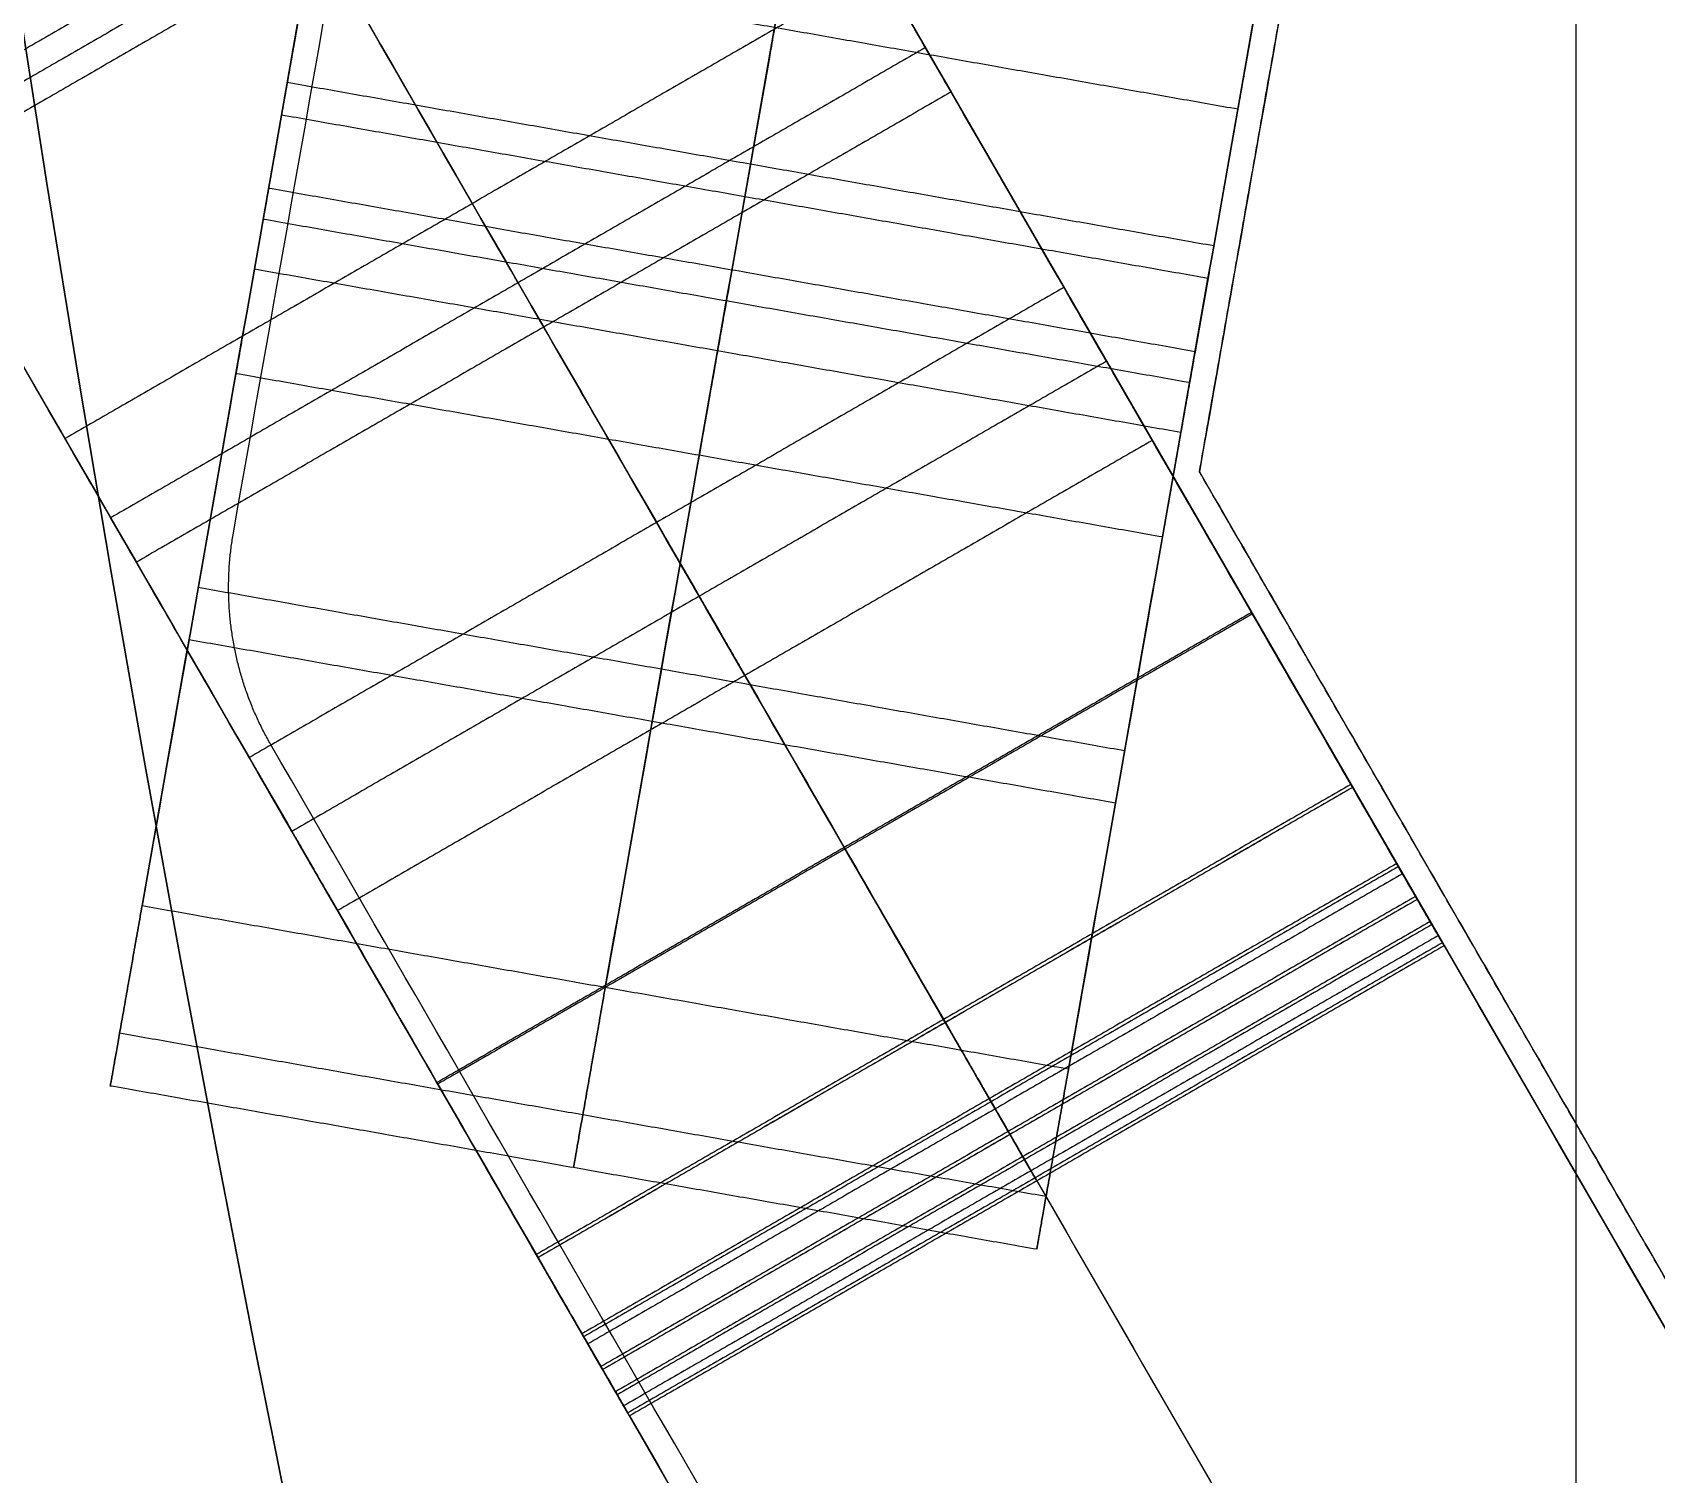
# Model space of a CAD drawing. Header units: millimetres. Extents: x -610 to 610, y -610 to 610.
# Drawn here: x -594.26 to -563.19, y -120.04 to -92.44 of the extents above; entities that cross this region are included whole.
import ezdxf

# ---------------------------------------------------------------- set-up
doc = ezdxf.new("R2010")
doc.units = ezdxf.units.MM
doc.layers.add('base', color=7, linetype='Continuous', true_color=0xffecbc)

msp = doc.modelspace()

# ---------------------------------------------------------------- linework, layer by layer
at = {"layer": 'base'}
for p, q in [((-586.122, -77.238, 122.966), (-384.992, -425.606, 122.966)), ((-601.711, -86.238, 122.966), (-400.58, -434.606, 122.966))]:
    msp.add_line(p, q, dxfattribs=at)
at = {"layer": 'base', "extrusion": (0, 0, -1)}
for centre, radius in [((0, 0, 3.534), 610), ((0, 0, 4.534), 610), ((0, 0, -2.476), 607.51), ((0, 0, 10.545), 607.51), ((0, 0, -4.966), 601.5), ((0, 0, 13.034), 601.5)]:
    msp.add_circle(centre, radius, dxfattribs=at)
at = {"layer": 'base'}
for centre, radius in [((0, 0, 249.466), 610), ((0, 0, 250.466), 610), ((0, 0, 243.455), 607.51), ((0, 0, 256.476), 607.51), ((0, 0, 240.966), 601.5), ((0, 0, 258.966), 601.5)]:
    msp.add_circle(centre, radius, dxfattribs=at)
for points, weights, degree, knots in [([(-495.198, -356.201, -4.034), (-851.399, 138.996, -4.034), (-356.201, 495.198, -4.034), (138.996, 851.399, -4.034), (495.198, 356.201, -4.034), (851.399, -138.996, -4.034), (356.201, -495.198, -4.034), (-138.996, -851.399, -4.034), (-495.198, -356.201, -4.034)], [1, 0.707106781187, 1, 0.707106781187, 1, 0.707106781187, 1, 0.707106781187, 1], 2, [0, 0, 0, 958.185759, 958.185759, 1916.371519, 1916.371519, 2874.557278, 2874.557278, 3832.743037, 3832.743037, 3832.743037]), ([(-610, 0, 249.966), (-610, -610, 249.966), (0, -610, 249.966), (610, -610, 249.966), (610, 0, 249.966), (610, 610, 249.966), (0, 610, 249.966), (-610, 610, 249.966), (-610, 0, 249.966)], [1, 0.707106781187, 1, 0.707106781187, 1, 0.707106781187, 1, 0.707106781187, 1], 2, [0, 0, 0, 958.185759, 958.185759, 1916.371519, 1916.371519, 2874.557278, 2874.557278, 3832.743037, 3832.743037, 3832.743037]), ([(-568.048, -108.542, 149.611), (-571.092, -103.271, 146.097), (-574.135, -98.001, 142.583), (-577.178, -92.73, 139.069), (-577.445, -92.266, 138.76), (-577.744, -91.749, 138.6), (-578.053, -91.214, 138.6)], [1, 1, 1, 1, 0.977285323406, 0.977285323406, 1], 3, [535.351858, 535.351858, 535.351858, 535.351858, 536.327407, 536.327407, 536.327407, 538.159945, 538.159945, 538.159945, 538.159945]), ([(-575.843, -113.042, 149.611), (-578.886, -107.771, 146.097), (-581.929, -102.501, 142.583), (-584.972, -97.23, 139.069), (-585.24, -96.766, 138.76), (-585.538, -96.249, 138.6), (-585.847, -95.714, 138.6)], [1, 1, 1, 1, 0.977285323406, 0.977285323406, 1], 3, [535.351858, 535.351858, 535.351858, 535.351858, 536.327407, 536.327407, 536.327407, 538.159945, 538.159945, 538.159945, 538.159945]), ([(-573.713, -98.732, 182.531), (-574.426, -97.496, 181.708), (-574.741, -96.95, 180.186), (-574.528, -97.319, 178.594), (-574.315, -97.689, 177.003), (-573.661, -98.82, 176), (-572.838, -100.247, 176)], [1, 0.862235011219, 0.862235011219, 1, 0.862235011219, 0.862235011219, 1], 3, [470.412058, 470.412058, 470.412058, 470.412058, 474.993556, 474.993556, 474.993556, 479.575055, 479.575055, 479.575055, 479.575055]), ([(-573.713, -98.732, 162.531), (-574.426, -97.496, 161.708), (-574.741, -96.95, 160.186), (-574.528, -97.319, 158.594), (-574.315, -97.689, 157.003), (-573.661, -98.82, 156), (-572.838, -100.247, 156)], [1, 0.862235011219, 0.862235011219, 1, 0.862235011219, 0.862235011219, 1], 3, [509.689284, 509.689284, 509.689284, 509.689284, 514.270783, 514.270783, 514.270783, 518.852281, 518.852281, 518.852281, 518.852281]), ([(-583.637, -117.542, 149.611), (-586.68, -112.271, 146.097), (-589.723, -107.001, 142.583), (-592.766, -101.73, 139.069), (-593.034, -101.266, 138.76), (-593.332, -100.749, 138.6), (-593.641, -100.214, 138.6)], [1, 1, 1, 1, 0.977285323406, 0.977285323406, 1], 3, [535.351858, 535.351858, 535.351858, 535.351858, 536.327407, 536.327407, 536.327407, 538.159945, 538.159945, 538.159945, 538.159945]), ([(-581.507, -103.232, 182.531), (-582.22, -101.996, 181.708), (-582.535, -101.45, 180.186), (-582.322, -101.819, 178.594), (-582.109, -102.189, 177.003), (-581.456, -103.32, 176), (-580.632, -104.747, 176)], [1, 0.862235011219, 0.862235011219, 1, 0.862235011219, 0.862235011219, 1], 3, [470.412058, 470.412058, 470.412058, 470.412058, 474.993556, 474.993556, 474.993556, 479.575055, 479.575055, 479.575055, 479.575055]), ([(-581.507, -103.232, 162.531), (-582.22, -101.996, 161.708), (-582.535, -101.45, 160.186), (-582.322, -101.819, 158.594), (-582.109, -102.189, 157.003), (-581.456, -103.32, 156), (-580.632, -104.747, 156)], [1, 0.862235011219, 0.862235011219, 1, 0.862235011219, 0.862235011219, 1], 3, [509.689284, 509.689284, 509.689284, 509.689284, 514.270783, 514.270783, 514.270783, 518.852281, 518.852281, 518.852281, 518.852281]), ([(-589.301, -107.732, 182.531), (-590.014, -106.496, 181.708), (-590.33, -105.95, 180.186), (-590.117, -106.319, 178.594), (-589.903, -106.689, 177.003), (-589.25, -107.82, 176), (-588.426, -109.247, 176)], [1, 0.862235011219, 0.862235011219, 1, 0.862235011219, 0.862235011219, 1], 3, [470.412058, 470.412058, 470.412058, 470.412058, 474.993556, 474.993556, 474.993556, 479.575055, 479.575055, 479.575055, 479.575055]), ([(-589.301, -107.732, 162.531), (-590.014, -106.496, 161.708), (-590.33, -105.95, 160.186), (-590.117, -106.319, 158.594), (-589.903, -106.689, 157.003), (-589.25, -107.82, 156), (-588.426, -109.247, 156)], [1, 0.862235011219, 0.862235011219, 1, 0.862235011219, 0.862235011219, 1], 3, [509.689284, 509.689284, 509.689284, 509.689284, 514.270783, 514.270783, 514.270783, 518.852281, 518.852281, 518.852281, 518.852281]), ([(-569.036, -106.832, 156), (-568.24, -108.21, 156), (-567.599, -109.32, 155.055), (-567.364, -109.727, 153.534), (-567.129, -110.135, 152.013), (-567.391, -109.681, 150.51), (-568.048, -108.542, 149.611)], [1, 0.869863568853, 0.869863568853, 1, 0.869863568853, 0.869863568853, 1], 3, [526.455337, 526.455337, 526.455337, 526.455337, 530.903598, 530.903598, 530.903598, 535.351858, 535.351858, 535.351858, 535.351858]), ([(-576.83, -111.332, 156), (-576.034, -112.71, 156), (-575.394, -113.82, 155.055), (-575.158, -114.227, 153.534), (-574.923, -114.635, 152.013), (-575.186, -114.181, 150.51), (-575.843, -113.042, 149.611)], [1, 0.869863568853, 0.869863568853, 1, 0.869863568853, 0.869863568853, 1], 3, [526.455337, 526.455337, 526.455337, 526.455337, 530.903598, 530.903598, 530.903598, 535.351858, 535.351858, 535.351858, 535.351858]), ([(-584.625, -115.832, 156), (-583.829, -117.21, 156), (-583.188, -118.32, 155.055), (-582.953, -118.727, 153.534), (-582.718, -119.135, 152.013), (-582.98, -118.681, 150.51), (-583.637, -117.542, 149.611)], [1, 0.869863568853, 0.869863568853, 1, 0.869863568853, 0.869863568853, 1], 3, [526.455337, 526.455337, 526.455337, 526.455337, 530.903598, 530.903598, 530.903598, 535.351858, 535.351858, 535.351858, 535.351858])]:
    msp.add_rational_spline(points, weights, degree=degree, knots=knots, dxfattribs=at)
for points, degree in [([(-590.42, -102.023, 4.966), (-555.169, 97.891, 4.966), (-519.919, 297.806, 4.966)], 2), ([(-590.42, -102.023, 0.966), (-555.169, 97.891, 0.966), (-519.919, 297.806, 0.966)], 2), ([(-590.42, -102.023, 2.966), (-555.169, 97.891, 2.966), (-519.919, 297.806, 2.966)], 2), ([(-502.951, 290.379, 4.966), (-537.443, 94.766, 4.966), (-571.935, -100.847, 4.966)], 2), ([(-502.951, 290.379, 0.966), (-537.443, 94.766, 0.966), (-571.935, -100.847, 0.966)], 2), ([(-502.951, 290.379, 2.966), (-537.443, 94.766, 2.966), (-571.935, -100.847, 2.966)], 2), ([(-564.734, 202.998, 244.966), (-564.734, 0, 244.966), (-564.734, -202.998, 244.966)], 2), ([(-564.734, 202.998, 240.966), (-564.734, 0, 240.966), (-564.734, -202.998, 240.966)], 2), ([(-564.734, 202.998, 242.966), (-564.734, 0, 242.966), (-564.734, -202.998, 242.966)], 2), ([(-592.167, -109.158, 22.966), (-590.388, -99.068, 22.966), (-588.609, -88.977, 22.966), (-586.829, -78.887, 22.966)], 3), ([(-586.829, -78.887, 45.566), (-588.609, -88.977, 45.566), (-590.388, -99.068, 45.566), (-592.167, -109.158, 45.566)], 3), ([(-592.167, -109.158, 67.366), (-590.388, -99.068, 67.366), (-588.609, -88.977, 67.366), (-586.829, -78.887, 67.366)], 3), ([(-586.829, -78.887, 89.966), (-588.609, -88.977, 89.966), (-590.388, -99.068, 89.966), (-592.167, -109.158, 89.966)], 3), ([(-592.167, -109.158, 111.766), (-590.388, -99.068, 111.766), (-588.609, -88.977, 111.766), (-586.829, -78.887, 111.766)], 3), ([(-592.167, -109.158, 218.566), (-590.388, -99.068, 218.566), (-588.609, -88.977, 218.566), (-586.829, -78.887, 218.566)], 3), ([(-571.935, -100.847, 230.966), (-570.018, -89.979, 230.966), (-568.102, -79.11, 230.966)], 2), ([(-571.935, -100.847, 212.966), (-570.018, -89.979, 212.966), (-568.102, -79.11, 212.966)], 2), ([(-571.935, -100.847, 221.966), (-570.018, -89.979, 221.966), (-568.102, -79.11, 221.966)], 2), ([(-584.372, -80.269, 218.966), (-579.249, -89.143, 218.966), (-574.126, -98.016, 218.966), (-569.003, -106.89, 218.966)], 3), ([(-584.372, -80.269, 112.166), (-579.249, -89.142, 112.166), (-574.126, -98.016, 112.166), (-569.003, -106.889, 112.166)], 3), ([(-569.003, -106.889, 89.566), (-574.126, -98.016, 89.566), (-579.249, -89.142, 89.566), (-584.372, -80.269, 89.566)], 3), ([(-584.372, -80.269, 67.766), (-579.249, -89.142, 67.766), (-574.126, -98.016, 67.766), (-569.003, -106.889, 67.766)], 3), ([(-569.003, -106.889, 45.166), (-574.126, -98.016, 45.166), (-579.249, -89.142, 45.166), (-584.372, -80.269, 45.166)], 3), ([(-584.372, -80.269, 23.366), (-579.249, -89.142, 23.366), (-574.126, -98.016, 23.366), (-569.003, -106.889, 23.366)], 3), ([(-583.304, -110.721, 22.966), (-581.525, -100.631, 22.966), (-579.745, -90.54, 22.966), (-577.966, -80.449, 22.966)], 3), ([(-577.966, -80.449, 45.566), (-579.745, -90.54, 45.566), (-581.525, -100.631, 45.566), (-583.304, -110.721, 45.566)], 3), ([(-583.304, -110.721, 67.366), (-581.525, -100.631, 67.366), (-579.745, -90.54, 67.366), (-577.966, -80.449, 67.366)], 3), ([(-577.966, -80.449, 89.966), (-579.745, -90.54, 89.966), (-581.525, -100.631, 89.966), (-583.304, -110.721, 89.966)], 3), ([(-583.304, -110.721, 111.766), (-581.525, -100.631, 111.766), (-579.745, -90.54, 111.766), (-577.966, -80.449, 111.766)], 3), ([(-583.304, -110.721, 218.566), (-581.525, -100.631, 218.566), (-579.745, -90.54, 218.566), (-577.966, -80.449, 218.566)], 3), ([(-574.441, -112.284, 22.966), (-572.661, -102.193, 22.966), (-570.882, -92.103, 22.966), (-569.103, -82.012, 22.966)], 3), ([(-569.103, -82.012, 45.566), (-570.882, -92.103, 45.566), (-572.661, -102.193, 45.566), (-574.441, -112.284, 45.566)], 3), ([(-574.441, -112.284, 67.366), (-572.661, -102.193, 67.366), (-570.882, -92.103, 67.366), (-569.103, -82.012, 67.366)], 3), ([(-569.103, -82.012, 89.966), (-570.882, -92.103, 89.966), (-572.661, -102.193, 89.966), (-574.441, -112.284, 89.966)], 3), ([(-574.441, -112.284, 111.766), (-572.661, -102.193, 111.766), (-570.882, -92.103, 111.766), (-569.103, -82.012, 111.766)], 3), ([(-574.441, -112.284, 218.566), (-572.661, -102.193, 218.566), (-570.882, -92.103, 218.566), (-569.103, -82.012, 218.566)], 3), ([(-592.166, -84.769, 218.966), (-587.043, -93.643, 218.966), (-581.92, -102.516, 218.966), (-576.797, -111.39, 218.966)], 3), ([(-585.847, -95.714, 138.6), (-587.954, -92.066, 138.6), (-590.06, -88.417, 138.6), (-592.166, -84.769, 138.6)], 3), ([(-592.166, -84.769, 112.166), (-587.043, -93.642, 112.166), (-581.92, -102.516, 112.166), (-576.797, -111.389, 112.166)], 3), ([(-576.797, -111.389, 89.566), (-581.92, -102.516, 89.566), (-587.043, -93.642, 89.566), (-592.166, -84.769, 89.566)], 3), ([(-592.166, -84.769, 67.766), (-587.043, -93.642, 67.766), (-581.92, -102.516, 67.766), (-576.797, -111.389, 67.766)], 3), ([(-576.797, -111.389, 45.166), (-581.92, -102.516, 45.166), (-587.043, -93.642, 45.166), (-592.166, -84.769, 45.166)], 3), ([(-592.166, -84.769, 23.366), (-587.043, -93.642, 23.366), (-581.92, -102.516, 23.366), (-576.797, -111.389, 23.366)], 3), ([(-581.471, -85.294, 241.991), (-589.265, -89.794, 241.991), (-597.059, -94.294, 241.991)], 2), ([(-581.212, -85.742, 138.6), (-589.007, -90.242, 138.6), (-596.801, -94.742, 138.6)], 2), ([(-580.958, -86.182, 244.966), (-588.752, -90.682, 244.966), (-596.547, -95.182, 244.966)], 2), ([(-580.958, -86.182, 244.466), (-588.752, -90.682, 244.466), (-596.547, -95.182, 244.466)], 2), ([(-580.958, -86.182, 244.716), (-588.752, -90.682, 244.716), (-596.547, -95.182, 244.716)], 2), ([(-384.992, -425.606, 244.966), (-482.975, -255.894, 244.966), (-580.958, -86.182, 244.966)], 2), ([(-593.641, -100.214, 138.6), (-595.748, -96.566, 138.6), (-597.854, -92.917, 138.6), (-599.961, -89.269, 138.6)], 3), ([(-599.961, -89.269, 112.166), (-594.837, -98.142, 112.166), (-589.714, -107.016, 112.166), (-584.591, -115.889, 112.166)], 3), ([(-584.591, -115.889, 89.566), (-589.714, -107.016, 89.566), (-594.837, -98.142, 89.566), (-599.961, -89.269, 89.566)], 3), ([(-599.961, -89.269, 67.766), (-594.837, -98.142, 67.766), (-589.714, -107.016, 67.766), (-584.591, -115.889, 67.766)], 3), ([(-584.591, -115.889, 45.166), (-589.714, -107.016, 45.166), (-594.837, -98.142, 45.166), (-599.961, -89.269, 45.166)], 3), ([(-599.961, -89.269, 23.366), (-594.837, -98.142, 23.366), (-589.714, -107.016, 23.366), (-584.591, -115.889, 23.366)], 3), ([(-599.96, -89.269, 218.966), (-594.837, -98.143, 218.966), (-589.714, -107.016, 218.966), (-584.591, -115.89, 218.966)], 3), ([(-392.786, -430.106, 244.966), (-490.769, -260.394, 244.966), (-588.752, -90.682, 244.966)], 2), ([(-571.201, -93.91, 1.48), (-580.064, -92.347, 1.48), (-588.927, -90.784, 1.48)], 2), ([(-578.053, -91.214, 138.6), (-585.847, -95.714, 138.6), (-593.641, -100.214, 138.6)], 2), ([(-577.178, -92.73, 139.069), (-584.972, -97.23, 139.069), (-592.766, -101.73, 139.069)], 2), ([(-571.662, -96.526, 2.966), (-580.525, -94.963, 2.966), (-589.389, -93.4, 2.966)], 2), ([(-576.687, -93.579, 218.966), (-584.482, -98.079, 218.966), (-592.276, -102.579, 218.966)], 2), ([(-576.687, -93.579, 112.166), (-584.482, -98.079, 112.166), (-592.276, -102.579, 112.166)], 2), ([(-576.687, -93.579, 89.566), (-584.482, -98.079, 89.566), (-592.276, -102.579, 89.566)], 2), ([(-576.687, -93.579, 67.766), (-584.482, -98.079, 67.766), (-592.276, -102.579, 67.766)], 2), ([(-576.687, -93.579, 45.166), (-584.482, -98.079, 45.166), (-592.276, -102.579, 45.166)], 2), ([(-576.687, -93.579, 23.366), (-584.482, -98.079, 23.366), (-592.276, -102.579, 23.366)], 2), ([(-571.772, -97.148, 22.966), (-580.635, -95.585, 22.966), (-589.498, -94.022, 22.966)], 2), ([(-571.772, -97.148, 45.566), (-580.635, -95.585, 45.566), (-589.498, -94.022, 45.566)], 2), ([(-571.772, -97.148, 67.366), (-580.635, -95.585, 67.366), (-589.498, -94.022, 67.366)], 2), ([(-571.772, -97.148, 89.966), (-580.635, -95.585, 89.966), (-589.498, -94.022, 89.966)], 2), ([(-571.772, -97.148, 111.766), (-580.635, -95.585, 111.766), (-589.498, -94.022, 111.766)], 2), ([(-571.772, -97.148, 218.566), (-580.635, -95.585, 218.566), (-589.498, -94.022, 218.566)], 2), ([(-400.58, -434.606, 244.966), (-498.563, -264.894, 244.966), (-596.547, -95.182, 244.966)], 2), ([(-572.019, -98.55, 196.138), (-580.882, -96.987, 196.138), (-589.745, -95.424, 196.138)], 2), ([(-572.123, -99.143, 4.451), (-580.987, -97.58, 4.451), (-589.85, -96.017, 4.451)], 2), ([(-590.018, -96.972, 196.565), (-590.735, -101.034, 196.565), (-591.451, -105.096, 196.565), (-592.167, -109.158, 196.565)], 3), ([(-572.292, -100.097, 196.565), (-581.155, -98.535, 196.565), (-590.018, -96.972, 196.565)], 2), ([(-574.528, -97.319, 178.594), (-582.322, -101.819, 178.594), (-590.117, -106.319, 178.594)], 2), ([(-574.528, -97.319, 158.594), (-582.322, -101.819, 158.594), (-590.117, -106.319, 158.594)], 2), ([(-573.713, -98.732, 182.531), (-581.507, -103.232, 182.531), (-589.301, -107.732, 182.531)], 2), ([(-573.713, -98.732, 162.531), (-581.507, -103.232, 162.531), (-589.301, -107.732, 162.531)], 2), ([(-581.155, -98.535, 196.565), (-581.871, -102.597, 196.565), (-582.588, -106.659, 196.565), (-583.304, -110.721, 196.565)], 3), ([(-568.128, -108.405, 188.98), (-569.989, -105.181, 186.831), (-571.851, -101.956, 184.681), (-573.713, -98.732, 182.531)], 3), ([(-568.161, -108.347, 168.941), (-570.012, -105.142, 166.805), (-571.862, -101.937, 164.668), (-573.713, -98.732, 162.531)], 3), ([(-590.371, -98.971, 4.966), (-590.97, -102.367, 4.966), (-591.568, -105.763, 4.966), (-592.167, -109.158, 4.966)], 3), ([(-572.644, -102.097, 4.966), (-581.508, -100.534, 4.966), (-590.371, -98.971, 4.966)], 2), ([(-572.838, -100.247, 176), (-580.632, -104.747, 176), (-588.426, -109.247, 176)], 2), ([(-572.838, -100.247, 156), (-580.632, -104.747, 156), (-588.426, -109.247, 156)], 2), ([(-572.292, -100.097, 196.565), (-573.008, -104.16, 196.565), (-573.724, -108.222, 196.565), (-574.441, -112.284, 196.565)], 3), ([(-572.838, -100.247, 176), (-571.571, -102.442, 176), (-570.303, -104.637, 176), (-569.036, -106.832, 176)], 3), ([(-572.838, -100.247, 156), (-571.571, -102.442, 156), (-570.303, -104.637, 156), (-569.036, -106.832, 156)], 3), ([(-581.508, -100.534, 4.966), (-582.106, -103.93, 4.966), (-582.705, -107.326, 4.966), (-583.304, -110.721, 4.966)], 3), ([(-560.898, -119.963, 230.966), (-566.416, -110.405, 230.966), (-571.935, -100.847, 230.966)], 2), ([(-571.935, -100.847, 230.966), (-571.935, -100.847, 221.966), (-571.935, -100.847, 212.966)], 2), ([(-560.898, -119.963, 212.966), (-566.416, -110.405, 212.966), (-571.935, -100.847, 212.966)], 2), ([(-560.898, -119.963, 221.966), (-566.416, -110.405, 221.966), (-571.935, -100.847, 221.966)], 2), ([(-571.935, -100.847, 4.966), (-571.935, -100.847, 2.966), (-571.935, -100.847, 0.966)], 2), ([(-590.42, -102.023, 4.966), (-590.42, -102.023, 2.966), (-590.42, -102.023, 0.966)], 2), ([(-572.644, -102.097, 4.966), (-573.243, -105.493, 4.966), (-573.842, -108.888, 4.966), (-574.441, -112.284, 4.966)], 3), ([(-573.366, -106.191, 196.565), (-582.229, -104.628, 196.565), (-591.093, -103.065, 196.565)], 2), ([(-575.922, -112.905, 188.98), (-577.784, -109.681, 186.831), (-579.645, -106.456, 184.681), (-581.507, -103.232, 182.531)], 3), ([(-575.955, -112.847, 168.941), (-577.806, -109.642, 166.805), (-579.656, -106.437, 164.668), (-581.507, -103.232, 162.531)], 3), ([(-570.937, -103.539, 176), (-578.731, -108.039, 176), (-586.525, -112.539, 176)], 2), ([(-570.937, -103.539, 165.736), (-578.731, -108.039, 165.736), (-586.525, -112.539, 165.736)], 2), ([(-570.937, -103.539, 156), (-578.731, -108.039, 156), (-586.525, -112.539, 156)], 2), ([(-570.92, -103.568, 185.756), (-578.714, -108.068, 185.756), (-586.509, -112.568, 185.756)], 2), ([(-573.542, -107.191, 4.966), (-582.406, -105.628, 4.966), (-591.269, -104.065, 4.966)], 2), ([(-590.42, -104.107, 4.966), (-590.42, -104.107, 2.966), (-590.42, -104.107, 0.966)], 2), ([(-580.632, -104.747, 176), (-579.365, -106.942, 176), (-578.098, -109.137, 176), (-576.83, -111.332, 176)], 3), ([(-580.632, -104.747, 156), (-579.365, -106.942, 156), (-578.098, -109.137, 156), (-576.83, -111.332, 156)], 3), ([(-386.708, -457.669, 4.966), (-488.208, -281.867, 4.966), (-589.707, -106.065, 4.966)], 2), ([(-589.707, -106.065, 4.966), (-589.707, -106.065, 2.966), (-589.707, -106.065, 0.966)], 2), ([(-386.708, -457.669, 0.966), (-488.208, -281.867, 0.966), (-589.707, -106.065, 0.966)], 2), ([(-386.708, -457.669, 2.966), (-488.208, -281.867, 2.966), (-589.707, -106.065, 2.966)], 2), ([(-569.036, -106.832, 176), (-576.83, -111.332, 176), (-584.625, -115.832, 176)], 2), ([(-569.036, -106.832, 156), (-576.83, -111.332, 156), (-584.625, -115.832, 156)], 2), ([(-569.003, -106.889, 112.166), (-576.797, -111.389, 112.166), (-584.591, -115.889, 112.166)], 2), ([(-569.003, -106.889, 89.566), (-576.797, -111.389, 89.566), (-584.591, -115.889, 89.566)], 2), ([(-569.003, -106.889, 67.766), (-576.797, -111.389, 67.766), (-584.591, -115.889, 67.766)], 2), ([(-569.003, -106.889, 45.166), (-576.797, -111.389, 45.166), (-584.591, -115.889, 45.166)], 2), ([(-569.003, -106.889, 23.366), (-576.797, -111.389, 23.366), (-584.591, -115.889, 23.366)], 2), ([(-569.003, -106.89, 218.966), (-576.797, -111.39, 218.966), (-584.591, -115.89, 218.966)], 2), ([(-583.716, -117.405, 188.98), (-585.578, -114.181, 186.831), (-587.439, -110.956, 184.681), (-589.301, -107.732, 182.531)], 3), ([(-583.75, -117.347, 168.941), (-585.6, -114.142, 166.805), (-587.451, -110.937, 164.668), (-589.301, -107.732, 162.531)], 3), ([(-568.161, -108.347, 168.941), (-575.955, -112.847, 168.941), (-583.75, -117.347, 168.941)], 2), ([(-568.128, -108.405, 188.98), (-575.922, -112.905, 188.98), (-583.716, -117.405, 188.98)], 2), ([(-568.048, -108.542, 149.611), (-575.843, -113.042, 149.611), (-583.637, -117.542, 149.611)], 2), ([(-567.799, -108.975, 174.975), (-575.593, -113.475, 174.975), (-583.387, -117.975, 174.975)], 2), ([(-567.765, -109.033, 217.94), (-575.559, -113.533, 217.94), (-583.354, -118.033, 217.94)], 2), ([(-567.765, -109.033, 111.141), (-575.56, -113.533, 111.141), (-583.354, -118.033, 111.141)], 2), ([(-567.765, -109.033, 90.591), (-575.56, -113.533, 90.591), (-583.354, -118.033, 90.591)], 2), ([(-567.765, -109.033, 66.741), (-575.56, -113.533, 66.741), (-583.354, -118.033, 66.741)], 2), ([(-567.765, -109.033, 46.191), (-575.56, -113.533, 46.191), (-583.354, -118.033, 46.191)], 2), ([(-567.765, -109.033, 22.341), (-575.56, -113.533, 22.341), (-583.354, -118.033, 22.341)], 2), ([(-574.441, -112.284, 4.966), (-583.304, -110.721, 4.966), (-592.167, -109.158, 4.966)], 2), ([(-574.441, -112.284, 22.966), (-583.304, -110.721, 22.966), (-592.167, -109.158, 22.966)], 2), ([(-574.441, -112.284, 45.566), (-583.304, -110.721, 45.566), (-592.167, -109.158, 45.566)], 2), ([(-574.441, -112.284, 67.366), (-583.304, -110.721, 67.366), (-592.167, -109.158, 67.366)], 2), ([(-574.441, -112.284, 89.966), (-583.304, -110.721, 89.966), (-592.167, -109.158, 89.966)], 2), ([(-574.441, -112.284, 111.766), (-583.304, -110.721, 111.766), (-592.167, -109.158, 111.766)], 2), ([(-574.441, -112.284, 196.565), (-583.304, -110.721, 196.565), (-592.167, -109.158, 196.565)], 2), ([(-574.441, -112.284, 218.566), (-583.304, -110.721, 218.566), (-592.167, -109.158, 218.566)], 2), ([(-588.426, -109.247, 176), (-587.159, -111.442, 176), (-585.892, -113.637, 176), (-584.625, -115.832, 176)], 3), ([(-588.426, -109.247, 156), (-587.159, -111.442, 156), (-585.892, -113.637, 156), (-584.625, -115.832, 156)], 3), ([(-567.521, -109.457, 170.223), (-575.315, -113.957, 170.223), (-583.109, -118.457, 170.223)], 2), ([(-567.487, -109.515, 190.261), (-575.281, -114.015, 190.261), (-583.076, -118.515, 190.261)], 2), ([(-567.364, -109.727, 153.534), (-575.158, -114.227, 153.534), (-582.953, -118.727, 153.534)], 2), ([(-567.286, -109.863, 172.5), (-575.08, -114.363, 172.5), (-582.875, -118.863, 172.5)], 2), ([(-567.286, -109.863, 171.973), (-575.08, -114.363, 171.973), (-582.875, -118.863, 171.973)], 2), ([(-567.286, -109.863, 172.236), (-575.08, -114.363, 172.236), (-582.875, -118.863, 172.236)], 2), ([(-567.253, -109.921, 215.466), (-575.047, -114.421, 215.466), (-582.841, -118.921, 215.466)], 2), ([(-567.253, -109.921, 192.011), (-575.047, -114.421, 192.011), (-582.841, -118.921, 192.011)], 2), ([(-567.253, -109.921, 108.666), (-575.047, -114.421, 108.666), (-582.841, -118.921, 108.666)], 2), ([(-567.253, -109.921, 93.066), (-575.047, -114.421, 93.066), (-582.841, -118.921, 93.066)], 2), ([(-567.253, -109.921, 64.266), (-575.047, -114.421, 64.266), (-582.841, -118.921, 64.266)], 2), ([(-567.253, -109.921, 48.666), (-575.047, -114.421, 48.666), (-582.841, -118.921, 48.666)], 2), ([(-567.253, -109.921, 19.866), (-575.047, -114.421, 19.866), (-582.841, -118.921, 19.866)], 2), ([(-567.253, -109.921, 0.966), (-575.047, -114.421, 0.966), (-582.841, -118.921, 0.966)], 2), ([(-567.253, -109.921, 203.738), (-575.047, -114.421, 203.738), (-582.841, -118.921, 203.738)], 2), ([(-567.253, -109.921, 100.866), (-575.047, -114.421, 100.866), (-582.841, -118.921, 100.866)], 2), ([(-567.253, -109.921, 56.466), (-575.047, -114.421, 56.466), (-582.841, -118.921, 56.466)], 2), ([(-567.253, -109.921, 10.416), (-575.047, -114.421, 10.416), (-582.841, -118.921, 10.416)], 2), ([(-567.286, -109.863, 172.5), (-567.286, -109.863, 172.324), (-567.286, -109.863, 172.148), (-567.286, -109.863, 171.973)], 3), ([(-567.253, -109.921, 215.466), (-567.253, -109.921, 207.647), (-567.253, -109.921, 199.829), (-567.253, -109.921, 192.011)], 3), ([(-567.253, -109.921, 108.666), (-567.253, -109.921, 103.466), (-567.253, -109.921, 98.266), (-567.253, -109.921, 93.066)], 3), ([(-567.253, -109.921, 64.266), (-567.253, -109.921, 59.066), (-567.253, -109.921, 53.866), (-567.253, -109.921, 48.666)], 3), ([(-567.253, -109.921, 19.866), (-567.253, -109.921, 13.566), (-567.253, -109.921, 7.266), (-567.253, -109.921, 0.966)], 3), ([(-567.253, -109.921, 0.966), (-472.977, -273.211, 0.966), (-378.701, -436.502, 0.966)], 2), ([(-566.416, -110.405, 230.966), (-566.416, -110.405, 221.966), (-566.416, -110.405, 212.966)], 2), ([(-574.87, -114.721, 5.991), (-583.734, -113.158, 5.991), (-592.597, -111.596, 5.991)], 2), ([(-574.87, -114.721, 21.941), (-583.734, -113.158, 21.941), (-592.597, -111.596, 21.941)], 2), ([(-574.87, -114.721, 46.591), (-583.734, -113.158, 46.591), (-592.597, -111.596, 46.591)], 2), ([(-574.87, -114.721, 66.341), (-583.734, -113.158, 66.341), (-592.597, -111.596, 66.341)], 2), ([(-574.87, -114.721, 90.991), (-583.734, -113.158, 90.991), (-592.597, -111.596, 90.991)], 2), ([(-574.87, -114.721, 110.741), (-583.734, -113.158, 110.741), (-592.597, -111.596, 110.741)], 2), ([(-574.87, -114.721, 197.591), (-583.734, -113.158, 197.591), (-592.597, -111.596, 197.591)], 2), ([(-574.87, -114.721, 217.54), (-583.734, -113.158, 217.54), (-592.597, -111.596, 217.54)], 2), ([(-575.048, -115.731, 8.466), (-583.912, -114.168, 8.466), (-592.775, -112.605, 8.466)], 2), ([(-575.048, -115.731, 19.466), (-583.912, -114.168, 19.466), (-592.775, -112.605, 19.466)], 2), ([(-592.775, -112.605, 8.466), (-592.775, -112.605, 12.132), (-592.775, -112.605, 15.799), (-592.775, -112.605, 19.466)], 3), ([(-575.048, -115.731, 49.066), (-583.912, -114.168, 49.066), (-592.775, -112.605, 49.066)], 2), ([(-575.048, -115.731, 63.866), (-583.912, -114.168, 63.866), (-592.775, -112.605, 63.866)], 2), ([(-592.775, -112.605, 49.066), (-592.775, -112.605, 53.999), (-592.775, -112.605, 58.933), (-592.775, -112.605, 63.866)], 3), ([(-575.048, -115.731, 93.466), (-583.912, -114.168, 93.466), (-592.775, -112.605, 93.466)], 2), ([(-575.048, -115.731, 108.266), (-583.912, -114.168, 108.266), (-592.775, -112.605, 108.266)], 2), ([(-592.775, -112.605, 93.466), (-592.775, -112.605, 98.4), (-592.775, -112.605, 103.333), (-592.775, -112.605, 108.266)], 3), ([(-575.048, -115.731, 200.065), (-583.912, -114.168, 200.065), (-592.775, -112.605, 200.065)], 2), ([(-575.048, -115.731, 215.066), (-583.912, -114.168, 215.066), (-592.775, -112.605, 215.066)], 2), ([(-592.775, -112.605, 200.065), (-592.775, -112.605, 205.065), (-592.775, -112.605, 210.066), (-592.775, -112.605, 215.066)], 3), ([(-575.048, -115.731, 13.966), (-583.912, -114.168, 13.966), (-592.775, -112.605, 13.966)], 2), ([(-575.048, -115.731, 56.466), (-583.912, -114.168, 56.466), (-592.775, -112.605, 56.466)], 2), ([(-575.048, -115.731, 100.866), (-583.912, -114.168, 100.866), (-592.775, -112.605, 100.866)], 2), ([(-575.048, -115.731, 207.566), (-583.912, -114.168, 207.566), (-592.775, -112.605, 207.566)], 2), ([(-583.912, -114.168, 8.466), (-583.912, -114.168, 12.132), (-583.912, -114.168, 15.799), (-583.912, -114.168, 19.466)], 3), ([(-583.912, -114.168, 49.066), (-583.912, -114.168, 53.999), (-583.912, -114.168, 58.933), (-583.912, -114.168, 63.866)], 3), ([(-583.912, -114.168, 93.466), (-583.912, -114.168, 98.4), (-583.912, -114.168, 103.333), (-583.912, -114.168, 108.266)], 3), ([(-583.912, -114.168, 200.065), (-583.912, -114.168, 205.065), (-583.912, -114.168, 210.066), (-583.912, -114.168, 215.066)], 3), ([(-575.08, -114.363, 172.5), (-575.08, -114.363, 172.324), (-575.08, -114.363, 172.148), (-575.08, -114.363, 171.973)], 3), ([(-575.047, -114.421, 215.466), (-575.047, -114.421, 207.647), (-575.047, -114.421, 199.829), (-575.047, -114.421, 192.011)], 3), ([(-575.047, -114.421, 108.666), (-575.047, -114.421, 103.466), (-575.047, -114.421, 98.266), (-575.047, -114.421, 93.066)], 3), ([(-575.047, -114.421, 64.266), (-575.047, -114.421, 59.066), (-575.047, -114.421, 53.866), (-575.047, -114.421, 48.666)], 3), ([(-575.047, -114.421, 19.866), (-575.047, -114.421, 13.566), (-575.047, -114.421, 7.266), (-575.047, -114.421, 0.966)], 3), ([(-575.047, -114.421, 0.966), (-480.771, -277.711, 0.966), (-386.495, -441.002, 0.966)], 2), ([(-575.048, -115.731, 8.466), (-575.048, -115.731, 12.132), (-575.048, -115.731, 15.799), (-575.048, -115.731, 19.466)], 3), ([(-575.048, -115.731, 49.066), (-575.048, -115.731, 53.999), (-575.048, -115.731, 58.933), (-575.048, -115.731, 63.866)], 3), ([(-575.048, -115.731, 93.466), (-575.048, -115.731, 98.4), (-575.048, -115.731, 103.333), (-575.048, -115.731, 108.266)], 3), ([(-575.048, -115.731, 200.065), (-575.048, -115.731, 205.065), (-575.048, -115.731, 210.066), (-575.048, -115.731, 215.066)], 3), ([(-582.875, -118.863, 172.5), (-582.875, -118.863, 172.324), (-582.875, -118.863, 172.148), (-582.875, -118.863, 171.973)], 3), ([(-582.841, -118.921, 215.466), (-582.841, -118.921, 207.647), (-582.841, -118.921, 199.829), (-582.841, -118.921, 192.011)], 3), ([(-582.841, -118.921, 108.666), (-582.841, -118.921, 103.466), (-582.841, -118.921, 98.266), (-582.841, -118.921, 93.066)], 3), ([(-582.841, -118.921, 64.266), (-582.841, -118.921, 59.066), (-582.841, -118.921, 53.866), (-582.841, -118.921, 48.666)], 3), ([(-582.841, -118.921, 19.866), (-582.841, -118.921, 13.566), (-582.841, -118.921, 7.266), (-582.841, -118.921, 0.966)], 3), ([(-582.841, -118.921, 0.966), (-488.565, -282.211, 0.966), (-394.29, -445.502, 0.966)], 2)]:
    msp.add_open_spline(points, degree=degree, dxfattribs=at)
for points, degree, knots in [([(-586.495, -76.992, 185.332), (-587.579, -83.136, 188.934), (-588.662, -89.28, 192.536), (-589.745, -95.424, 196.138), (-589.834, -95.924, 196.432), (-589.927, -96.455, 196.565), (-590.018, -96.972, 196.565)], 3, [1426.240718, 1426.240718, 1426.240718, 1426.240718, 1427.240718, 1427.240718, 1427.240718, 1427.482417, 1427.482417, 1427.482417, 1427.482417]), ([(-577.632, -78.555, 185.332), (-578.715, -84.699, 188.934), (-579.799, -90.843, 192.536), (-580.882, -96.987, 196.138), (-580.97, -97.487, 196.432), (-581.064, -98.018, 196.565), (-581.155, -98.535, 196.565)], 3, [1426.240718, 1426.240718, 1426.240718, 1426.240718, 1427.240718, 1427.240718, 1427.240718, 1427.482417, 1427.482417, 1427.482417, 1427.482417]), ([(-568.769, -80.118, 185.332), (-569.852, -86.262, 188.934), (-570.935, -92.406, 192.536), (-572.019, -98.55, 196.138), (-572.107, -99.05, 196.432), (-572.201, -99.581, 196.565), (-572.292, -100.097, 196.565)], 3, [1426.240718, 1426.240718, 1426.240718, 1426.240718, 1427.240718, 1427.240718, 1427.240718, 1427.482417, 1427.482417, 1427.482417, 1427.482417]), ([(-571.935, -100.847, 4.966), (-552.096, -135.208, 4.966), (-532.258, -169.569, 4.966), (-452.781, -307.227, 4.966), (-373.304, -444.886, 4.966)], 2, [-9325.224932, -9325.224932, -9325.224932, -9245.872327, -9245.872327, -8927.963371, -8927.963371, -8927.963371]), ([(-571.935, -100.847, 0.966), (-552.096, -135.208, 0.966), (-532.258, -169.569, 0.966), (-452.781, -307.227, 0.966), (-373.304, -444.886, 0.966)], 2, [-9325.224932, -9325.224932, -9325.224932, -9245.872327, -9245.872327, -8927.963371, -8927.963371, -8927.963371]), ([(-571.935, -100.847, 2.966), (-552.096, -135.208, 2.966), (-532.258, -169.569, 2.966), (-452.781, -307.227, 2.966), (-373.304, -444.886, 2.966)], 2, [-9325.224932, -9325.224932, -9325.224932, -9245.872327, -9245.872327, -8927.963371, -8927.963371, -8927.963371])]:
    msp.add_open_spline(points, degree=degree, knots=knots, dxfattribs=at)
for points, weights, degree in [([(-588.406, -87.83, 0.966), (-588.767, -89.877, 0.966), (-589.108, -91.808, 1.659), (-589.389, -93.4, 2.966)], [1, 0.961872694388, 0.961872694388, 1], 3), ([(-579.543, -89.392, 0.966), (-579.904, -91.44, 0.966), (-580.244, -93.371, 1.659), (-580.525, -94.963, 2.966)], [1, 0.961872694388, 0.961872694388, 1], 3), ([(-570.68, -90.955, 0.966), (-571.041, -93.003, 0.966), (-571.381, -94.934, 1.659), (-571.662, -96.526, 2.966)], [1, 0.961872694388, 0.961872694388, 1], 3), ([(-589.389, -93.4, 2.966), (-589.669, -94.993, 4.273), (-590.01, -96.924, 4.966), (-590.371, -98.971, 4.966)], [1, 0.961872694388, 0.961872694388, 1], 3), ([(-580.525, -94.963, 2.966), (-580.806, -96.556, 4.273), (-581.147, -98.487, 4.966), (-581.508, -100.534, 4.966)], [1, 0.961872694388, 0.961872694388, 1], 3), ([(-571.662, -96.526, 2.966), (-571.943, -98.119, 4.273), (-572.283, -100.049, 4.966), (-572.644, -102.097, 4.966)], [1, 0.961872694388, 0.961872694388, 1], 3), ([(-589.707, -106.065, 4.966), (-590.799, -104.174, 4.966), (-590.42, -102.023, 4.966)], [1, 0.939692620786, 1], 2), ([(-589.707, -106.065, 0.966), (-590.799, -104.174, 0.966), (-590.42, -102.023, 0.966)], [1, 0.939692620786, 1], 2), ([(-589.707, -106.065, 2.966), (-590.799, -104.174, 2.966), (-590.42, -102.023, 2.966)], [1, 0.939692620786, 1], 2), ([(-569.036, -106.832, 176), (-568.011, -108.607, 176), (-567.286, -109.863, 174.55), (-567.286, -109.863, 172.5)], [1, 0.804737854124, 0.804737854124, 1], 3), ([(-569.003, -106.889, 112.166), (-567.978, -108.665, 112.166), (-567.253, -109.921, 110.717), (-567.253, -109.921, 108.666)], [1, 0.804737854125, 0.804737854125, 1], 3), ([(-567.253, -109.921, 93.066), (-567.253, -109.921, 91.016), (-567.978, -108.665, 89.566), (-569.003, -106.889, 89.566)], [1, 0.804737854124, 0.804737854124, 1], 3), ([(-569.003, -106.889, 67.766), (-567.978, -108.665, 67.766), (-567.253, -109.921, 66.316), (-567.253, -109.921, 64.266)], [1, 0.804737854125, 0.804737854125, 1], 3), ([(-567.253, -109.921, 48.666), (-567.253, -109.921, 46.616), (-567.978, -108.665, 45.166), (-569.003, -106.889, 45.166)], [1, 0.804737854124, 0.804737854124, 1], 3), ([(-569.003, -106.889, 23.366), (-567.978, -108.665, 23.366), (-567.253, -109.921, 21.916), (-567.253, -109.921, 19.866)], [1, 0.804737854125, 0.804737854125, 1], 3), ([(-569.003, -106.89, 218.966), (-567.978, -108.665, 218.966), (-567.253, -109.921, 217.516), (-567.253, -109.921, 215.466)], [1, 0.804737854125, 0.804737854125, 1], 3), ([(-567.286, -109.863, 171.973), (-567.286, -109.863, 170.691), (-567.606, -109.308, 169.582), (-568.161, -108.347, 168.941)], [1, 0.910682792821, 0.910682792821, 1], 3), ([(-567.253, -109.921, 192.011), (-567.253, -109.921, 190.73), (-567.573, -109.366, 189.621), (-568.128, -108.405, 188.98)], [1, 0.910682792821, 0.910682792821, 1], 3), ([(-592.167, -109.158, 4.966), (-592.523, -111.177, 4.966), (-592.775, -112.605, 6.415), (-592.775, -112.605, 8.466)], [1, 0.804737854149, 0.804737854149, 1], 3), ([(-592.775, -112.605, 19.466), (-592.775, -112.605, 21.516), (-592.523, -111.177, 22.966), (-592.167, -109.158, 22.966)], [1, 0.80473785413, 0.80473785413, 1], 3), ([(-592.167, -109.158, 45.566), (-592.523, -111.177, 45.566), (-592.775, -112.605, 47.016), (-592.775, -112.605, 49.066)], [1, 0.804737854125, 0.804737854125, 1], 3), ([(-592.775, -112.605, 63.866), (-592.775, -112.605, 65.916), (-592.523, -111.177, 67.366), (-592.167, -109.158, 67.366)], [1, 0.804737854125, 0.804737854125, 1], 3), ([(-592.167, -109.158, 89.966), (-592.523, -111.177, 89.966), (-592.775, -112.605, 91.416), (-592.775, -112.605, 93.466)], [1, 0.804737854125, 0.804737854125, 1], 3), ([(-592.775, -112.605, 108.266), (-592.775, -112.605, 110.317), (-592.523, -111.177, 111.766), (-592.167, -109.158, 111.766)], [1, 0.804737854126, 0.804737854126, 1], 3), ([(-592.167, -109.158, 196.565), (-592.523, -111.177, 196.565), (-592.775, -112.605, 198.015), (-592.775, -112.605, 200.065)], [1, 0.804737854125, 0.804737854125, 1], 3), ([(-592.775, -112.605, 215.066), (-592.775, -112.605, 217.116), (-592.523, -111.177, 218.566), (-592.167, -109.158, 218.566)], [1, 0.804737854125, 0.804737854125, 1], 3), ([(-583.304, -110.721, 4.966), (-583.66, -112.74, 4.966), (-583.912, -114.168, 6.415), (-583.912, -114.168, 8.466)], [1, 0.804737854149, 0.804737854149, 1], 3), ([(-583.912, -114.168, 19.466), (-583.912, -114.168, 21.516), (-583.66, -112.74, 22.966), (-583.304, -110.721, 22.966)], [1, 0.80473785413, 0.80473785413, 1], 3), ([(-583.304, -110.721, 45.566), (-583.66, -112.74, 45.566), (-583.912, -114.168, 47.016), (-583.912, -114.168, 49.066)], [1, 0.804737854125, 0.804737854125, 1], 3), ([(-583.912, -114.168, 63.866), (-583.912, -114.168, 65.916), (-583.66, -112.74, 67.366), (-583.304, -110.721, 67.366)], [1, 0.804737854125, 0.804737854125, 1], 3), ([(-583.304, -110.721, 89.966), (-583.66, -112.74, 89.966), (-583.912, -114.168, 91.416), (-583.912, -114.168, 93.466)], [1, 0.804737854125, 0.804737854125, 1], 3), ([(-583.912, -114.168, 108.266), (-583.912, -114.168, 110.317), (-583.66, -112.74, 111.766), (-583.304, -110.721, 111.766)], [1, 0.804737854126, 0.804737854126, 1], 3), ([(-583.304, -110.721, 196.565), (-583.66, -112.74, 196.565), (-583.912, -114.168, 198.015), (-583.912, -114.168, 200.065)], [1, 0.804737854125, 0.804737854125, 1], 3), ([(-583.912, -114.168, 215.066), (-583.912, -114.168, 217.116), (-583.66, -112.74, 218.566), (-583.304, -110.721, 218.566)], [1, 0.804737854125, 0.804737854125, 1], 3), ([(-576.83, -111.332, 176), (-575.805, -113.107, 176), (-575.08, -114.363, 174.55), (-575.08, -114.363, 172.5)], [1, 0.804737854124, 0.804737854124, 1], 3), ([(-576.797, -111.389, 112.166), (-575.772, -113.165, 112.166), (-575.047, -114.421, 110.717), (-575.047, -114.421, 108.666)], [1, 0.804737854125, 0.804737854125, 1], 3), ([(-575.047, -114.421, 93.066), (-575.047, -114.421, 91.016), (-575.772, -113.165, 89.566), (-576.797, -111.389, 89.566)], [1, 0.804737854124, 0.804737854124, 1], 3), ([(-576.797, -111.389, 67.766), (-575.772, -113.165, 67.766), (-575.047, -114.421, 66.316), (-575.047, -114.421, 64.266)], [1, 0.804737854125, 0.804737854125, 1], 3), ([(-575.047, -114.421, 48.666), (-575.047, -114.421, 46.616), (-575.772, -113.165, 45.166), (-576.797, -111.389, 45.166)], [1, 0.804737854124, 0.804737854124, 1], 3), ([(-576.797, -111.389, 23.366), (-575.772, -113.165, 23.366), (-575.047, -114.421, 21.916), (-575.047, -114.421, 19.866)], [1, 0.804737854125, 0.804737854125, 1], 3), ([(-576.797, -111.39, 218.966), (-575.772, -113.165, 218.966), (-575.047, -114.421, 217.516), (-575.047, -114.421, 215.466)], [1, 0.804737854125, 0.804737854125, 1], 3), ([(-574.441, -112.284, 4.966), (-574.797, -114.303, 4.966), (-575.048, -115.731, 6.415), (-575.048, -115.731, 8.466)], [1, 0.804737854149, 0.804737854149, 1], 3), ([(-575.048, -115.731, 19.466), (-575.048, -115.731, 21.516), (-574.797, -114.303, 22.966), (-574.441, -112.284, 22.966)], [1, 0.80473785413, 0.80473785413, 1], 3), ([(-574.441, -112.284, 45.566), (-574.797, -114.303, 45.566), (-575.048, -115.731, 47.016), (-575.048, -115.731, 49.066)], [1, 0.804737854125, 0.804737854125, 1], 3), ([(-575.048, -115.731, 63.866), (-575.048, -115.731, 65.916), (-574.797, -114.303, 67.366), (-574.441, -112.284, 67.366)], [1, 0.804737854125, 0.804737854125, 1], 3), ([(-574.441, -112.284, 89.966), (-574.797, -114.303, 89.966), (-575.048, -115.731, 91.416), (-575.048, -115.731, 93.466)], [1, 0.804737854125, 0.804737854125, 1], 3), ([(-575.048, -115.731, 108.266), (-575.048, -115.731, 110.317), (-574.797, -114.303, 111.766), (-574.441, -112.284, 111.766)], [1, 0.804737854126, 0.804737854126, 1], 3), ([(-574.441, -112.284, 196.565), (-574.797, -114.303, 196.565), (-575.048, -115.731, 198.015), (-575.048, -115.731, 200.065)], [1, 0.804737854125, 0.804737854125, 1], 3), ([(-575.048, -115.731, 215.066), (-575.048, -115.731, 217.116), (-574.797, -114.303, 218.566), (-574.441, -112.284, 218.566)], [1, 0.804737854125, 0.804737854125, 1], 3), ([(-575.08, -114.363, 171.973), (-575.08, -114.363, 170.691), (-575.401, -113.808, 169.582), (-575.955, -112.847, 168.941)], [1, 0.910682792821, 0.910682792821, 1], 3), ([(-575.047, -114.421, 192.011), (-575.047, -114.421, 190.73), (-575.367, -113.866, 189.621), (-575.922, -112.905, 188.98)], [1, 0.910682792821, 0.910682792821, 1], 3), ([(-584.625, -115.832, 176), (-583.599, -117.607, 176), (-582.875, -118.863, 174.55), (-582.875, -118.863, 172.5)], [1, 0.804737854124, 0.804737854124, 1], 3), ([(-584.591, -115.889, 112.166), (-583.566, -117.665, 112.166), (-582.841, -118.921, 110.717), (-582.841, -118.921, 108.666)], [1, 0.804737854125, 0.804737854125, 1], 3), ([(-582.841, -118.921, 93.066), (-582.841, -118.921, 91.016), (-583.566, -117.665, 89.566), (-584.591, -115.889, 89.566)], [1, 0.804737854124, 0.804737854124, 1], 3), ([(-584.591, -115.889, 67.766), (-583.566, -117.665, 67.766), (-582.841, -118.921, 66.316), (-582.841, -118.921, 64.266)], [1, 0.804737854125, 0.804737854125, 1], 3), ([(-582.841, -118.921, 48.666), (-582.841, -118.921, 46.616), (-583.566, -117.665, 45.166), (-584.591, -115.889, 45.166)], [1, 0.804737854124, 0.804737854124, 1], 3), ([(-584.591, -115.889, 23.366), (-583.566, -117.665, 23.366), (-582.841, -118.921, 21.916), (-582.841, -118.921, 19.866)], [1, 0.804737854125, 0.804737854125, 1], 3), ([(-584.591, -115.89, 218.966), (-583.566, -117.665, 218.966), (-582.841, -118.921, 217.516), (-582.841, -118.921, 215.466)], [1, 0.804737854125, 0.804737854125, 1], 3), ([(-582.875, -118.863, 171.973), (-582.875, -118.863, 170.691), (-583.195, -118.308, 169.582), (-583.75, -117.347, 168.941)], [1, 0.910682792821, 0.910682792821, 1], 3), ([(-582.841, -118.921, 192.011), (-582.841, -118.921, 190.73), (-583.161, -118.366, 189.621), (-583.716, -117.405, 188.98)], [1, 0.910682792821, 0.910682792821, 1], 3)]:
    msp.add_rational_spline(points, weights, degree=degree, dxfattribs=at)

doc.saveas('drawing.dxf')
